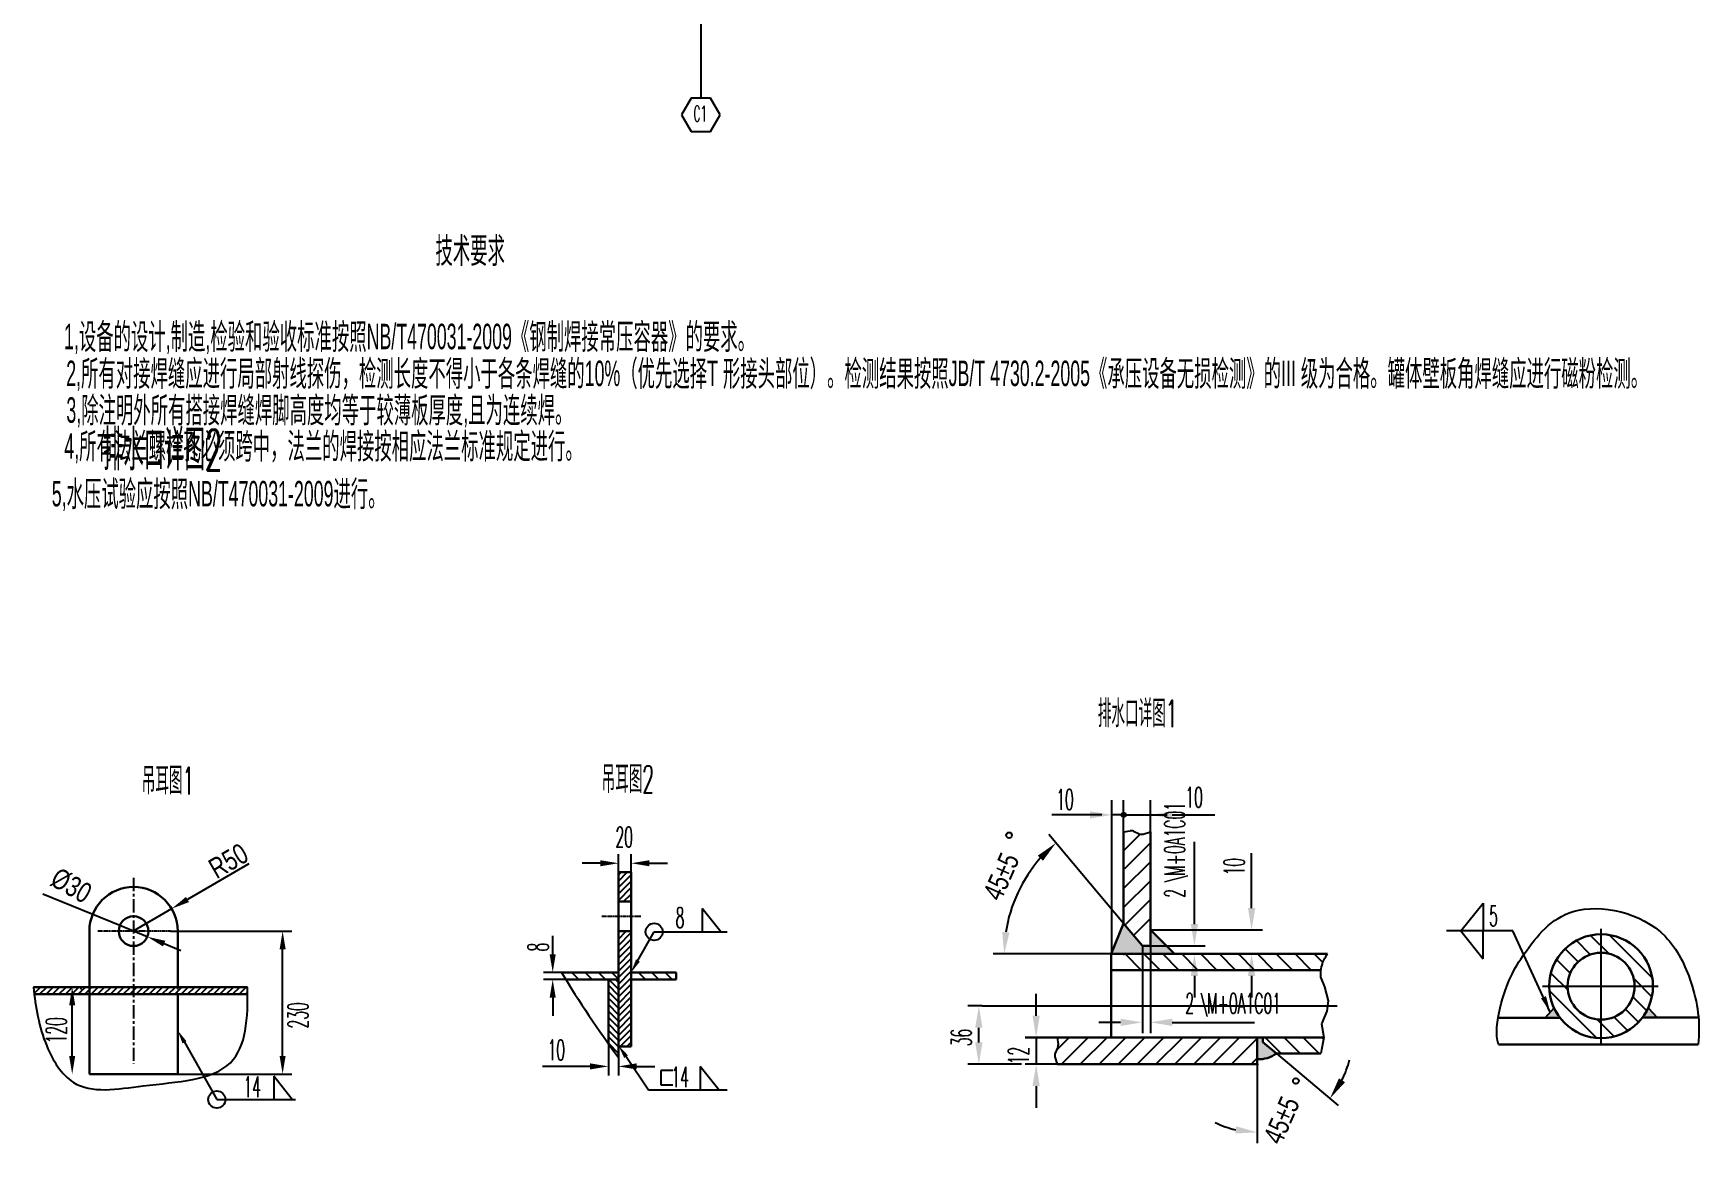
# Model space of a CAD drawing. Header units: millimetres. Extents: x -19109 to 7803, y 10081 to 29089.
# Drawn here: x -8082 to 1347, y 14244 to 20521 of the extents above; entities that cross this region are included whole.
import ezdxf
from ezdxf.enums import TextEntityAlignment as Align

# ---------------------------------------------------------------- set-up
doc = ezdxf.new("R2010")
doc.units = ezdxf.units.MM
for name, pattern in [('CENTER', [50.8, 31.75, -6.35, 6.35, -6.35]), ('CENTER2', [1.125, 0.75, -0.125, 0.125, -0.125]), ('CENTERX2', [4, 2.5, -0.5, 0.5, -0.5]), ('HIDDEN', [0.375, 0.25, -0.125])]:
    doc.linetypes.add(name, pattern=pattern)
for name, color, linetype in [('2', 4, 'Continuous'), ('2细线层', 4, 'Continuous'), ('3', 1, 'CENTER2'), ('3中心线层', 1, 'CENTER'), ('_CENTER', 1, 'CENTERX2'), ('DATA', 4, 'Continuous'), ('DIM', 4, 'Continuous'), ('DIMEN', 4, 'Continuous'), ('HIDDEN', 6, 'HIDDEN')]:
    doc.layers.add(name, color=color, linetype=linetype)
doc.layers.add('DRAWING', color=7, linetype='Continuous', lineweight=30)
doc.styles.get("Standard").update_dxf_attribs({"font": 'arial.ttf'})
doc.styles.add('残雪', font='romans.shx', dxfattribs={"width": 0.5, "bigfont": 'hztxt.shx'})

msp = doc.modelspace()

# ---------------------------------------------------------------- hatches: boundary and pattern name
at = {"ltscale": 5}
h = msp.add_hatch(color=4, dxfattribs=at)
h.paths.add_polyline_path([(-1674.4, 15361.4), (-1761.6, 15448.7), (-1765.2, 15445.2), (-1765.2, 15361.4)])
h.paths.add_polyline_path([(-1629.1, 15316.1), (-1674.4, 15361.4), (-1765.2, 15361.4), (-1765.2, 15316.1)])
h.paths.add_polyline_path([(-1810.5, 15316.1), (-1765.2, 15316.1), (-1765.2, 15361.4), (-1810.5, 15361.4)])
h.paths.add_polyline_path([(-1810.5, 15316.1), (-1810.5, 15361.4), (-1916.4, 15487.6), (-1983.4, 15324.3), (-1983.4, 15316.1)])
at = {"layer": '2', "ltscale": 5}
h = msp.add_hatch(color=256, dxfattribs=at)
h.paths.add_polyline_path([(-1916.4, 16115.1, 0.414214), (-1928.9, 16102.7), (-1916.4, 16102.7)])
h.paths.add_polyline_path([(-1916.4, 16115.1), (-1916.4, 16102.7), (-1903.9, 16102.7, 0.414214)])
h.paths.add_polyline_path([(-1903.9, 16102.7), (-1916.4, 16102.7), (-1916.4, 16090.2, 0.414214)])
h.paths.add_polyline_path([(-1916.4, 16102.7), (-1928.9, 16102.7, 0.414214), (-1916.4, 16090.2)])
at = {"layer": 'DIM', "ltscale": 5}
h = msp.add_hatch(dxfattribs=at)
h.set_pattern_fill('ANSI31', color=256, scale=617.472, angle=90, style=0)
h.set_pattern_definition([(135, (-434682.5, -62417.71), (-54.57733, -54.57733), [])])
h.paths.add_polyline_path([(490.3, 15134, 1), (1077.3, 15134, 1)])
h.paths.add_polyline_path([(973, 15134, -1), (594.6, 15134, -1)], flags=16)
h = msp.add_hatch(color=256, dxfattribs=at)
h.paths.add_polyline_path([(1050.1, 15010.6, -0.055471), (1016.5, 14955.1), (1100.1, 14955.1)])
h.paths.add_polyline_path([(517.5, 15010.6), (467.5, 14955.1), (551.2, 14955.1, -0.055471)])
msp.add_hatch(color=256, dxfattribs=at).paths.add_polyline_path([(-1130, 14818.3), (-1130, 14843.7), (-1160.2, 14843.7), (-1160.2, 14721, 0.16666), (-1052.1, 14752.9)])

# ---------------------------------------------------------------- linework, layer by layer
at = {"layer": '2', "ltscale": 5}
for p, q in [((-1983.4, 15316.1), (-1983.4, 16185)), ((-1916.4, 16056.2), (-1916.4, 16185)), ((-1765.2, 16006.4), (-1765.2, 16185)), ((-2106.8, 16102.7), (-2321.6, 16102.7)), ((-2039.8, 16102.7), (-2163.3, 16102.7)), ((-1916.4, 16102.7), (-1983.4, 16102.7)), ((-1916.4, 16006.4), (-1916.4, 16102.7)), ((-1916.4, 16102.7), (-1765.2, 16102.7)), ((-1792.9, 16102.7), (-1669.5, 16102.7)), ((-1641.7, 16102.7), (-1401.4, 16102.7)), ((-1916.4, 15487.6), (-2338.8, 15991)), ((-4773.4, 15778.1), (-4773.4, 15880.6)), ((-4701.2, 15778.1), (-4701.2, 15880.6)), ((-1192.5, 15575.6), (-1192.5, 15885.7)), ((-4876.3, 15829.2), (-4979.2, 15829.2)), ((-4598.3, 15829.2), (-4495.4, 15829.2)), ((-8.5, 15446.2), (117, 15604.3)), ((117, 15604.3), (117, 15446.2)), ((-7307.3, 15445.2), (-6621.1, 15445.2)), ((-5145.1, 15315.1), (-5145.1, 15417.9)), ((283.8, 15446.2), (-90.1, 15446.2)), ((-8.5, 15446.2), (117, 15288.1)), ((117, 15288.1), (117, 15446.2)), ((-6672.5, 14740.2), (-6672.5, 15342.3)), ((-1986.7, 15316.1), (-2653.5, 15316.1)), ((-1810.5, 15361.4), (-1810.5, 14867.9)), ((-1765.2, 15361.4), (-1765.2, 14867.9)), ((-1765.2, 15361.4), (-1454.3, 15361.4)), ((-1629.1, 15316.1), (-1454.3, 15316.1)), ((-1629.1, 15316.1), (-1130.8, 15316.1)), ((-5096.2, 15212.2), (-5196.6, 15212.2)), ((-1516, 15192.6), (-1516, 15069.2)), ((-1192.5, 15192.6), (-1192.5, 15069.2)), ((-5071.4, 15171.9), (-5196.6, 15171.9)), ((-2411.1, 14967.1), (-2411.1, 15090.6)), ((-7862.5, 14740.2), (-7862.5, 15026.3)), ((-5145.1, 15069), (-5145.1, 14966.1)), ((-2715.7, 15022.6), (-2796.8, 15022.6)), ((-1934, 14929.6), (-2057.4, 14929.6)), ((-1641.7, 14929.6), (-1175.7, 14929.6)), ((-2411.1, 14843.7), (-2411.1, 14692.4)), ((-1052.1, 14752.9), (-702.2, 14459.3)), ((-7265.7, 14637.3), (-6621.1, 14637.3)), ((-2292.1, 14692.4), (-2472.8, 14692.4)), ((-1160.2, 14692.4), (-1160.2, 14245.7)), ((-2411.1, 14569), (-2411.1, 14445.5))]:
    msp.add_line(p, q, dxfattribs=at)
at = {"layer": '2'}
for p, q in [((-6863.7, 15826.6), (-7210.6, 15624.3)), ((-4773.4, 15764.6), (-4759.8, 15778.1)), ((-4773.4, 15728.2), (-4723.5, 15778.1)), ((-4773.4, 15691.8), (-4701.2, 15764.1)), ((-7593.4, 15476.9), (-8028.4, 15654.2)), ((-4773.4, 15655.4), (-4701.2, 15727.7)), ((-4773.4, 15619.1), (-4701.2, 15691.3)), ((-4744, 15612.1), (-4701.2, 15654.9)), ((-7515.3, 15446.6), (-7299.4, 15572.5)), ((-4707.6, 15612.1), (-4701.2, 15618.6)), ((-7437.9, 15413.5), (-7593.4, 15476.9)), ((-7342.6, 15374.7), (-7247.4, 15335.9)), ((-4773.4, 15437.2), (-4766.3, 15444.3)), ((-4773.4, 15400.8), (-4729.9, 15444.3)), ((-4773.4, 15364.5), (-4701.2, 15436.7)), ((-4773.4, 15328.1), (-4701.2, 15400.3)), ((-4773.4, 15291.7), (-4701.2, 15364)), ((-4773.4, 15255.3), (-4701.2, 15327.6)), ((-4773.4, 15219), (-4701.2, 15291.2)), ((-4773.4, 15182.6), (-4701.2, 15254.8)), ((-4773.4, 15146.2), (-4701.2, 15218.5)), ((-4773.4, 15109.8), (-4701.2, 15182.1)), ((-8078.1, 15093.7), (-8061.5, 15110.3)), ((-8061.5, 15110.3), (-8042.7, 15129.2)), ((-8046.6, 15088.9), (-8006.3, 15129.2)), ((-8010.3, 15088.9), (-7969.9, 15129.2)), ((-7973.9, 15088.9), (-7933.5, 15129.2)), ((-7937.5, 15088.9), (-7897.2, 15129.2)), ((-7901.1, 15088.9), (-7860.8, 15129.2)), ((-7864.8, 15088.9), (-7824.4, 15129.2)), ((-7828.4, 15088.9), (-7811.6, 15105.6)), ((-7811.6, 15105.6), (-7788.1, 15129.2)), ((-7792, 15088.9), (-7751.7, 15129.2)), ((-7755.6, 15088.9), (-7715.3, 15129.2)), ((-7719.3, 15088.9), (-7678.9, 15129.2)), ((-7682.9, 15088.9), (-7642.6, 15129.2)), ((-7646.5, 15088.9), (-7606.2, 15129.2)), ((-7610.1, 15088.9), (-7569.8, 15129.2)), ((-7573.8, 15088.9), (-7533.4, 15129.2)), ((-7537.4, 15088.9), (-7497.1, 15129.2)), ((-7537.1, 15088.9), (-7515.6, 15110.3)), ((-7515.6, 15110.3), (-7496.8, 15129.2)), ((-7500.7, 15088.9), (-7460.4, 15129.2)), ((-7464.3, 15088.9), (-7424, 15129.2)), ((-7428, 15088.9), (-7387.6, 15129.2)), ((-7391.6, 15088.9), (-7351.3, 15129.2)), ((-7355.2, 15088.9), (-7314.9, 15129.2)), ((-7318.9, 15088.9), (-7278.5, 15129.2)), ((-7282.5, 15088.9), (-7265.7, 15105.6)), ((-7265.7, 15105.6), (-7242.2, 15129.2)), ((-7246.1, 15088.9), (-7205.8, 15129.2)), ((-7209.7, 15088.9), (-7169.4, 15129.2)), ((-7173.4, 15088.9), (-7133, 15129.2)), ((-7137, 15088.9), (-7096.7, 15129.2)), ((-7100.6, 15088.9), (-7060.3, 15129.2)), ((-7064.2, 15088.9), (-7023.9, 15129.2)), ((-7027.9, 15088.9), (-6987.5, 15129.2)), ((-6991.5, 15088.9), (-6951.2, 15129.2)), ((-6955.1, 15088.9), (-6914.8, 15129.2)), ((-6918.8, 15088.9), (-6878.4, 15129.2)), ((-6882.4, 15088.9), (-6870.9, 15100.4)), ((-4773.4, 15081.7), (-4830.5, 15138.9)), ((-4773.4, 15045.4), (-4830.5, 15102.5)), ((-4773.4, 15118.1), (-4827.1, 15171.9)), ((-4773.4, 15154.5), (-4790.8, 15171.9)), ((-4773.4, 15073.5), (-4701.2, 15145.7)), ((-4773.4, 15037.1), (-4701.2, 15109.3)), ((-4773.4, 15009), (-4830.5, 15066.1)), ((-4773.4, 14972.6), (-4830.5, 15029.7)), ((-4773.4, 14936.2), (-4830.5, 14993.4)), ((-4773.4, 15000.7), (-4701.2, 15073)), ((-4773.4, 14964.4), (-4701.2, 15036.6)), ((-4773.4, 14928), (-4701.2, 15000.2)), ((-4773.4, 14899.9), (-4830.5, 14957)), ((-4773.4, 14863.5), (-4830.5, 14920.6)), ((-4773.4, 14891.6), (-4701.2, 14963.8)), ((-4773.4, 14855.2), (-4701.2, 14927.5)), ((-4773.4, 14827.1), (-4830.5, 14884.3)), ((-4773.4, 14790.7), (-4830.5, 14847.9)), ((-4773.4, 14754.4), (-4830.5, 14811.5)), ((-4773.4, 14818.9), (-4701.2, 14891.1)), ((-4762.7, 14793.1), (-4701.2, 14854.7)), ((-4726.4, 14793.1), (-4701.2, 14818.4))]:
    msp.add_line(p, q, dxfattribs=at)
at = {"layer": '2', "ltscale": 5}
msp.add_lwpolyline([(496.6, 14987.4), (283.8, 15446.2)], dxfattribs=at)
for start, end in [(333.22124, 346.44248), (243.55752, 256.77876)]:
    msp.add_arc((-1160.2, 14843.7), 536.2, start, end, dxfattribs=at)
at = {"layer": '2'}
msp.add_open_spline([(-8082.2, 15129.2), (-8069.9, 15017.3), (-8038.4, 14822.3), (-7845.1, 14506.4), (-7424.5, 14588.5), (-6889.6, 14607.6), (-6867.1, 14952.8), (-6871.4, 15129.2)], degree=3, knots=[51.969811, 51.969811, 51.969811, 51.969811, 250.584481, 399.145657, 629.934832, 927.504681, 1192.453738, 1192.453738, 1192.453738, 1192.453738], dxfattribs=at)
at = {"layer": '2', "ltscale": 5}
for points in [[(-2106.8, 16123.2), (-2106.8, 16082.1), (-1983.4, 16102.7)], [(-1641.7, 16123.2), (-1641.7, 16082.1), (-1765.2, 16102.7)], [(-2401.8, 15872.1), (-2373, 15842.7), (-2299.1, 15943.7)], [(-4876.3, 15846.3), (-4876.3, 15812), (-4773.4, 15829.2)], [(-4598.3, 15846.3), (-4598.3, 15812), (-4701.2, 15829.2)], [(-1213.1, 15575.6), (-1171.9, 15575.6), (-1192.5, 15452.2)], [(-1536.6, 15484.9), (-1495.4, 15484.9), (-1516, 15361.4)], [(-6689.7, 15342.3), (-6655.4, 15342.3), (-6672.5, 15445.2)], [(-2561.9, 15437.6), (-2602.9, 15440.7), (-2591.7, 15316.1)], [(-5162.3, 15315.1), (-5128, 15315.1), (-5145.1, 15212.2)], [(-1536.6, 15192.6), (-1495.4, 15192.6), (-1516, 15316.1)], [(-1213.1, 15192.6), (-1171.9, 15192.6), (-1192.5, 15316.1)], [(-7879.7, 15026.3), (-7845.4, 15026.3), (-7862.5, 15129.2)], [(-5162.3, 15069), (-5128, 15069), (-5145.1, 15171.9)], [(444, 15065.1), (496.6, 14987.4), (472, 15078)], [(-2431.7, 14967.1), (-2390.5, 14967.1), (-2411.1, 14843.7)], [(-1934, 14950.2), (-1934, 14909.1), (-1810.5, 14929.6)], [(-7879.7, 14740.2), (-7845.4, 14740.2), (-7862.5, 14637.3)], [(-6689.7, 14740.2), (-6655.4, 14740.2), (-6672.5, 14637.3)], [(-2431.7, 14569), (-2390.5, 14569), (-2411.1, 14692.4)], [(-664.4, 14590.8), (-698.7, 14613.4), (-749.5, 14499)], [(-1280.5, 14342.1), (-1285.2, 14301.2), (-1160.2, 14307.5)]]:
    msp.add_solid(points, dxfattribs=at)
at = {"layer": '2'}
for points in [[(-7219.2, 15639.1), (-7201.9, 15609.5), (-7299.4, 15572.5)], [(-7336.2, 15390.6), (-7349.1, 15358.8), (-7437.9, 15413.5)]]:
    msp.add_solid(points, dxfattribs=at)
at = {"layer": '2细线层', "lineweight": -3}
for p, q in [((-4307.7, 22604.5), (-4307.7, 20155.8)), ((-4362.2, 20155.8), (-4416.6, 20061.5)), ((-4253.3, 20155.8), (-4362.2, 20155.8)), ((-4198.9, 20061.5), (-4253.3, 20155.8)), ((-4416.6, 20061.5), (-4362.2, 19967.3)), ((-4253.3, 19967.3), (-4198.9, 20061.5)), ((-4362.2, 19967.3), (-4253.3, 19967.3))]:
    msp.add_line(p, q, dxfattribs=at)
at = {"layer": '2细线层'}
for p, q in [((-1516, 15484.9), (-1516, 15950.9)), ((-1765.2, 15452.2), (-1130.8, 15452.2)), ((-2735.1, 14815.9), (-2735.1, 14899.1)), ((-2493.4, 14692.4), (-2796.8, 14692.4))]:
    msp.add_line(p, q, dxfattribs=at)
msp.add_arc((-1772.5, 15316.1), 819.3, 138.64206, 171.35794, dxfattribs=at)
for points in [[(-2755.7, 14899.1), (-2714.5, 14899.1), (-2735.1, 15022.6)], [(-2755.7, 14815.9), (-2714.5, 14815.9), (-2735.1, 14692.4)]]:
    msp.add_solid(points, dxfattribs=at)
at = {"layer": '3', "ltscale": 8}
for p, q in [((-4646.2, 15528.2), (-4869.1, 15528.2)), ((-7307.3, 15445.2), (-7717.9, 15445.2))]:
    msp.add_line(p, q, dxfattribs=at)
at = {"layer": '3中心线层', "ltscale": 80}
for p, q in [((783.8, 14803.9), (783.8, 15458.2)), ((453, 15134), (1105.7, 15134)), ((-2715.7, 15022.6), (-709.2, 15022.6))]:
    msp.add_line(p, q, dxfattribs=at)
at = {"layer": '_CENTER', "ltscale": 30}
msp.add_line((-7515.6, 15746.2), (-7515.6, 14694.6), dxfattribs=at)
at = {"layer": 'DATA'}
for centre in [(-2564.3, 15987.5), (-942.1, 14598)]:
    msp.add_circle(centre, 15.9, dxfattribs=at)
at = {"layer": 'DIM'}
for p, q in [((-4194.6, 15441.2), (-4299.2, 15572.9)), ((-4299.2, 15572.9), (-4299.2, 15441.2)), ((-4571.6, 15441.2), (-4158.2, 15441.2)), ((-4730.3, 14735.7), (-4603.6, 14547.6)), ((-6617.6, 14493.1), (-6722.2, 14624.9)), ((-6722.2, 14624.9), (-6722.2, 14493.1)), ((-4465, 14657.6), (-4533.8, 14657.6)), ((-4533.8, 14657.6), (-4533.8, 14576.9)), ((-4310.9, 14679.4), (-4310.9, 14547.6)), ((-4206.3, 14547.6), (-4310.9, 14679.4)), ((-4603.6, 14547.6), (-4158.5, 14547.6)), ((-4533.8, 14576.9), (-4465, 14576.9)), ((-7044.6, 14493.1), (-6600.4, 14493.1))]:
    msp.add_line(p, q, dxfattribs=at)
at = {"layer": 'DIM', "ltscale": 5}
for p, q in [((517.5, 15010.6), (467.5, 14955.1)), ((1050.9, 15011.7), (1100.9, 14956.1)), ((-4830.5, 14810.1), (-4830.5, 14629.2)), ((-4773.4, 14759.6), (-4773.4, 14629.2)), ((-4933.4, 14680.6), (-5203, 14680.6)), ((-4670.5, 14680.6), (-4567.6, 14680.6))]:
    msp.add_line(p, q, dxfattribs=at)
at = {"layer": 'DIM'}
for points in [[(-4663.2, 15279.3), (-4571.6, 15441.2)], [(-7227.7, 14816.7), (-7044.6, 14493.1)]]:
    msp.add_lwpolyline(points, dxfattribs=at)
for centre in [(-4571.6, 15441.2), (-7044.6, 14493.1)]:
    msp.add_circle(centre, 48.5, dxfattribs=at)
at = {"layer": 'DIM', "ltscale": 5}
msp.add_open_spline([(204.3, 14803.9), (183.4, 14859.8), (223.1, 15113.8), (356.1, 15341.5), (602.3, 15642.6), (1129.7, 15525.5), (1314.3, 15138), (1346.9, 14928), (1332.2, 14803.9)], degree=3, knots=[53.017399, 53.017399, 53.017399, 53.017399, 140.214122, 321.2188, 551.589598, 839.486227, 990.016751, 1170.65, 1170.65, 1170.65, 1170.65], dxfattribs=at)
at = {"layer": 'DIM'}
for points in [[(-4652, 15273), (-4701.2, 15212.2), (-4674.3, 15285.7)], [(-7216.5, 14823.1), (-7265.7, 14883.9), (-7238.9, 14810.4)], [(-4741, 14728.5), (-4773.4, 14799.7), (-4719.6, 14742.9)]]:
    msp.add_solid(points, dxfattribs=at)
at = {"layer": 'DIM', "color": 4}
msp.add_solid([(-1641.7, 14950.2), (-1641.7, 14909.1), (-1765.2, 14929.6)], dxfattribs=at)
at = {"layer": 'DIM', "ltscale": 5}
for points in [[(-4933.4, 14697.8), (-4933.4, 14663.5), (-4830.5, 14680.6)], [(-4670.5, 14697.8), (-4670.5, 14663.5), (-4773.4, 14680.6)]]:
    msp.add_solid(points, dxfattribs=at)
at = {"layer": 'DIMEN'}
for p, q in [((-1916.4, 16006.4), (-1878.8, 16012.8)), ((-1916.4, 15899.9), (-1822.7, 15993.6)), ((-1909.3, 15800), (-1765.2, 15944.2)), ((-1861.2, 16010.6), (-1827.7, 15995.4)), ((-1806.4, 15993.9), (-1765.2, 16006.4)), ((-1916.4, 15686), (-1765.2, 15837.3)), ((-1916.4, 15579.1), (-1765.2, 15730.3)), ((-1909.3, 15479.2), (-1765.2, 15623.4)), ((-1860.6, 15421.1), (-1765.2, 15516.5)), ((-1765.2, 15445.2), (-1761.6, 15448.7)), ((-1817.5, 15225.3), (-1908.3, 15316.1)), ((-1710.6, 15225.3), (-1801.3, 15316.1)), ((-1603.6, 15225.3), (-1694.4, 15316.1)), ((-1496.7, 15225.3), (-1587.4, 15316.1)), ((-1389.8, 15225.3), (-1480.5, 15316.1)), ((-1282.8, 15225.3), (-1373.6, 15316.1)), ((-1175.9, 15225.3), (-1266.6, 15316.1)), ((-1069, 15225.3), (-1159.7, 15316.1)), ((-962, 15225.3), (-1052.8, 15316.1)), ((-855.1, 15225.3), (-945.8, 15316.1)), ((-789.9, 15267.1), (-838.9, 15316.1)), ((-789, 15269.7), (-786, 15277.4)), ((-786, 15277.4), (-782.5, 15284.9)), ((-782.5, 15284.9), (-778.4, 15292.6)), ((-778.4, 15292.6), (-773.7, 15300.7)), ((-773.7, 15300.7), (-768.2, 15309.7)), ((-768.2, 15309.7), (-764.1, 15316.1)), ((-5037.8, 15212.2), (-4997.5, 15171.9)), ((-4962.4, 15212.2), (-4922, 15171.9)), ((-4886.9, 15212.2), (-4846.6, 15171.9)), ((-4811.5, 15212.2), (-4773.4, 15174.1)), ((-4660.6, 15212.2), (-4620.2, 15171.9)), ((-4585.1, 15212.2), (-4544.8, 15171.9)), ((-4509.7, 15212.2), (-4469.3, 15171.9)), ((-801.8, 15201.3), (-801.3, 15211.8)), ((-801.7, 15191.1), (-801.8, 15201.3)), ((-800.8, 15181.4), (-801.7, 15191.1)), ((-801.3, 15211.8), (-800.2, 15222.3)), ((-800.8, 15181.4), (-779.8, 15130.9)), ((-800.2, 15222.3), (-798.6, 15232.8)), ((-798.6, 15232.8), (-796.6, 15242.9)), ((-796.6, 15242.9), (-794.3, 15252.6)), ((-794.3, 15252.6), (-791.8, 15261.5)), ((-791.8, 15261.5), (-789, 15269.7)), ((-4701.2, 15177.3), (-4695.7, 15171.9)), ((-779.8, 15130.9), (-758.7, 15051.1)), ((-758.7, 15051.1), (-767.1, 14992.3)), ((-767.1, 14992.3), (-797.5, 14920.3)), ((-797.5, 14920.3), (-784.6, 14843.7)), ((-2295.5, 14772), (-2223.8, 14843.7)), ((-2292.1, 14843.7), (-2285.7, 14806)), ((-2268.1, 14692.4), (-2116.9, 14843.7)), ((-2161.2, 14692.4), (-2010, 14843.7)), ((-2054.2, 14692.4), (-1903, 14843.7)), ((-1947.3, 14692.4), (-1796.1, 14843.7)), ((-1840.4, 14692.4), (-1689.1, 14843.7)), ((-1733.4, 14692.4), (-1582.2, 14843.7)), ((-1626.5, 14692.4), (-1475.3, 14843.7)), ((-1519.6, 14692.4), (-1368.3, 14843.7)), ((-1412.6, 14692.4), (-1261.4, 14843.7)), ((-1305.7, 14692.4), (-1160.2, 14837.9)), ((-1024.5, 14752.9), (-1115.3, 14843.7)), ((-917.6, 14752.9), (-1008.3, 14843.7)), ((-810.7, 14752.9), (-901.4, 14843.7)), ((-784.6, 14843.7), (-800.5, 14752.9)), ((-787.5, 14836.7), (-794.5, 14843.7)), ((-2304.7, 14733.7), (-2292.1, 14692.4)), ((-2288, 14788.5), (-2303.2, 14755)), ((-1195.1, 14692.4), (-1160.2, 14727.3))]:
    msp.add_line(p, q, dxfattribs=at)
msp.add_circle((-1916.4, 16102.7), 12.5, dxfattribs=at)
for centre, radius, start, end in [((-1873.7, 15983), 30.2, 65.57038, 99.65939), ((-1815.2, 16022.9), 30.2, 245.57038, 286.86488), ((596.4, 18684.5), 6668, 211.38224, 216.36058), ((-2315.6, 14801), 30.2, 335.57038, 9.65939), ((-2275.7, 14742.4), 30.2, 155.57038, 196.86488)]:
    msp.add_arc(centre, radius, start, end, dxfattribs=at)
for p in [(-1765.2, 15949.4), (-1765.2, 15714.2), (-1765.2, 15628.6), (-1502.1, 15316.1), (-1480.5, 15316.1)]:
    msp.add_point(p, dxfattribs=at)
at = {"layer": 'DIMEN', "linetype": 'ByBlock'}
msp.add_point((-1302.9, 15316.1), dxfattribs=at)
at = {"layer": 'DRAWING'}
for p, q in [((-1916.4, 16006.4), (-1916.4, 15487.6)), ((-1765.2, 16006.4), (-1765.2, 15361.4)), ((-4773.4, 14919.8), (-4773.4, 15778.1)), ((-4773.4, 15778.1), (-4701.2, 15778.1)), ((-4701.2, 14793.1), (-4701.2, 15778.1)), ((-4701.2, 15612.1), (-4773.4, 15612.1)), ((-1916.4, 15487.6), (-1986.7, 15316.1)), ((-1810.5, 15361.4), (-1916.4, 15487.6)), ((-7765.5, 15445.2), (-7765.5, 15129.2)), ((-7265.7, 15445.2), (-7265.7, 15129.2)), ((-4701.2, 15444.3), (-4773.4, 15444.3)), ((-1765.2, 15452.2), (-1629.1, 15316.1)), ((-1986.7, 15316.1), (-1986.7, 14843.7)), ((-1986.7, 15316.1), (-764.1, 15316.1)), ((-1810.5, 15361.4), (-1765.2, 15361.4)), ((-5096.2, 15212.2), (-4773.4, 15212.2)), ((-4701.2, 15212.2), (-4447.2, 15212.2)), ((-4447.2, 15212.2), (-4447.2, 15171.9)), ((-1986.7, 15225.3), (-799.7, 15225.3)), ((-6871.4, 15129.2), (-8082.2, 15129.2)), ((-6870.7, 15088.9), (-8077.5, 15088.9)), ((-7765.5, 15129.2), (-7765.5, 14637.3)), ((-7265.7, 15088.9), (-7265.7, 14637.3)), ((-5071.4, 15171.9), (-4773.4, 15171.9)), ((-4830.5, 15171.9), (-4830.5, 14810.1)), ((-4701.1, 15171.9), (-4447.2, 15171.9)), ((-4773.4, 14919.8), (-4773.4, 14731.3)), ((201.1, 14955.1), (551.2, 14955.1)), ((1017.3, 14956.1), (1336, 14956.1)), ((-2292.1, 14843.7), (-1160.2, 14843.7)), ((-1160.2, 14843.7), (-784.6, 14843.7)), ((-1160.2, 14843.7), (-1160.2, 14692.4)), ((-1130, 14843.7), (-1130, 14818.3)), ((-1130, 14818.3), (-1052.1, 14752.9)), ((204.3, 14803.9), (1332.2, 14803.9)), ((-4701.2, 14793.1), (-4773.4, 14793.1)), ((-1052.1, 14752.9), (-800.5, 14752.9)), ((-7265.7, 14637.3), (-7765.5, 14637.3)), ((-2292.1, 14692.4), (-1160.2, 14692.4))]:
    msp.add_line(p, q, dxfattribs=at)
at = {"layer": 'DRAWING', "ltscale": 80}
msp.add_line((-2292.1, 14843.7), (-2472.8, 14843.7), dxfattribs=at)
at = {"layer": 'DRAWING'}
for centre, radius in [((-7515.6, 15445.2), 83.9), ((783.8, 15134), 293.5), ((783.8, 15134), 189.2)]:
    msp.add_circle(centre, radius, dxfattribs=at)
for centre, radius, start, end in [((-7515.6, 15445.2), 249.9, 0, 180), ((-1152.8, 14894.7), 173.8, 267.53726, 305.38496)]:
    msp.add_arc(centre, radius, start, end, dxfattribs=at)
at = {"layer": 'DRAWING', "color": 0, "linetype": 'ByBlock'}
for p in [(-1916.4, 15316.1), (-1266.6, 15316.1), (-1052.1, 14752.9), (-1160.2, 14692.4)]:
    msp.add_point(p, dxfattribs=at)
at = {"layer": 'HIDDEN'}
for p, q in [((-7811.6, 15088.9), (-7811.6, 15129.2)), ((-7265.7, 15088.9), (-7265.7, 15129.2))]:
    msp.add_line(p, q, dxfattribs=at)

# ---------------------------------------------------------------- texts
at = {"layer": '2细线层', "ltscale": 80, "width": 0.5}
for s, p in [('技术要求 ', (-5808.3, 19222.2)), ('1,设备的设计,制造,检验和验收标准按照NB/T470031-2009《钢制焊接常压容器》的要求。', (-7908.6, 18735.6)), ('2,所有对接焊缝应进行局部射线探伤，检测长度不得小于各条焊缝的10%%%（优先选择T 形接头部位）。检测结果按照JB/T 4730.2-2005《承压设备无损检测》的III 级为合格。罐体壁板角焊缝应进行磁粉检测。', (-7896.2, 18527.2)), ('3,除注明外所有搭接焊缝焊脚高度均等于较薄板厚度,且为连续焊。', (-7895.4, 18320)), ('4,所有法兰螺栓孔必须跨中，法兰的焊接按相应法兰标准规定进行。', (-7907.1, 18116.2)), ('5,水压试验应按照NB/T470031-2009进行。', (-7978.1, 17846.8))]:
    msp.add_text(s, height=144, dxfattribs=at).set_placement(p)
at = {"layer": '2细线层', "ltscale": 80, "style": '残雪', "width": 0.5}
for s, height, p in [('排水口详图2', 230.4, (-7350.7, 18177.6)), ('排水口详图1', 153.6, (-1837.3, 16683.5)), ('吊耳图1', 153.6, (-7320.9, 16299.4)), ('吊耳图2', 153.6, (-4720.5, 16308))]:
    msp.add_text(s, height=height, dxfattribs=at).set_placement(p, align=Align.MIDDLE)
at = {"layer": 'DATA', "width": 0.75}
for s, rotation, p in [('R50', 30.0475, (-7046.3, 15737.8)), ('45±5', 66.09536, (-2611, 15608.5)), ('%%C30', 330.42099, (-7994.6, 15710.5)), ('45±5', 66.09536, (-1025.6, 14230.7))]:
    msp.add_text(s, height=115.2, rotation=rotation, dxfattribs=at).set_placement(p)
at = {"layer": 'DATA', "style": '残雪', "width": 0.5}
for s, p in [('10', (-1233.7, 15760.1)), ('8', (-5169.7, 15330.2)), ('230', (-6528.1, 14895.1)), ('120', (-7895.4, 14810.3)), ('36', (-2777.2, 14794.3)), ('12', (-2453.2, 14692.4))]:
    msp.add_text(s, height=115.2, rotation=90, dxfattribs=at).set_placement(p)
at = {"layer": 'DATA', "insert": (-1618.9, 15904.6), "char_height": 115.2, "attachment_point": 5, "rotation": 90, "style": '残雪'}
msp.add_mtext('\\A1;2 \\M+0A1C01', dxfattribs=at)
at = {"layer": 'DIM', "lineweight": -3, "ltscale": 80, "style": '残雪', "width": 0.5}
msp.add_text('C1', height=90, dxfattribs=at).set_placement((-4309.8, 20067.5), align=Align.MIDDLE_CENTER)
at = {"layer": 'DIM', "color": 4, "style": '残雪', "width": 0.5}
for s, p in [('10', (-2297.2, 16132)), ('10', (-1567.3, 16144.7)), ('20', (-4789.9, 15919.5)), ('10', (-5174.3, 14715.8))]:
    msp.add_text(s, height=115.2, dxfattribs=at).set_placement(p)
for s, p in [('8', (-4449.7, 15522.2)), ('5', (151.1, 15531.1)), ('14', (-6893.6, 14565.1)), ('14', (-4473.3, 14619.9))]:
    msp.add_text(s, height=115.2, dxfattribs=at).set_placement(p, align=Align.MIDDLE_LEFT)
at = {"layer": 'DIM', "color": 4, "insert": (-1297.1, 15028.4), "char_height": 115.2, "attachment_point": 5, "style": '残雪'}
msp.add_mtext('\\A1;2 \\M+0A1C01', dxfattribs=at)

doc.saveas('drawing.dxf')
